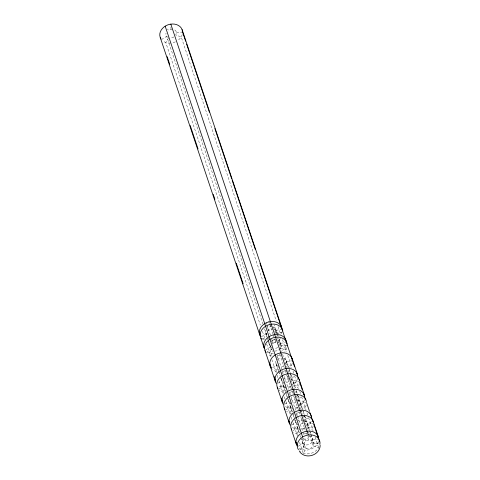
<?xml version="1.0" encoding="UTF-8"?>
<svg xmlns="http://www.w3.org/2000/svg" width="480" height="480" viewBox="0 0 480 480"><rect width="100%" height="100%" fill="white"/><g stroke="black" fill="none" stroke-linecap="round" stroke-linejoin="round"><path stroke-width="0.36" stroke-dasharray="2.4 1.8" d="M174.768 29.958A5.358 4.278 -18.5 0 1 176.418 32.814L175.788 35.082L181.194 36.888L276.204 320.85M273.186 326.868A5.358 4.278 -18.5 0 1 275.946 330.27L275.316 332.538L280.044 334.116M276.678 334.026L276.816 332.88L274.134 324.858M277.548 339.918A5.358 4.278 -18.5 0 1 280.308 343.314L279.684 345.582L281.694 351.594M283.662 358.182A5.358 4.278 -18.5 0 1 286.422 361.578L285.792 363.846A5.358 4.278 -18.5 0 1 284.988 364.86M290.01 374.376A5.358 4.278 -18.5 0 1 291.66 377.238L291.03 379.5L296.436 381.306M290.646 379.056A5.358 4.278 -18.5 0 1 293.406 382.452L292.776 384.72L298.182 386.526M296.994 395.25A5.358 4.278 -18.5 0 1 298.644 398.112L298.014 400.374A5.358 4.278 -18.5 0 1 297.21 401.388M297.63 399.93A5.358 4.278 -18.5 0 1 300.39 403.326L299.76 405.594A5.358 4.278 -18.5 0 1 298.956 406.608M303.978 416.124A5.358 4.278 -18.5 0 1 305.628 418.986L304.998 421.248A5.358 4.278 -18.5 0 1 304.194 422.262M304.614 420.804A5.358 4.278 -18.5 0 1 307.374 424.2L306.744 426.468L312.15 428.274M308.568 436.2A5.358 4.278 -18.5 0 1 312.612 439.86L311.982 442.122A5.358 4.278 -18.5 0 1 304.854 444.696L301.944 449.508M274.71 351.024A5.358 4.278 -18.5 0 0 280.554 348.192L281.184 345.924L278.682 338.442M168.66 37.656L165.75 42.462L260.286 325.008M267.972 339.522L269.064 337.722M269.64 352.962L272.19 348.756M270.516 355.572L273.426 350.766M275.754 371.226L278.664 366.42M280.992 386.886L283.902 382.074M282.738 392.1L285.648 387.294M287.976 407.76L290.886 402.948M289.722 412.974L292.632 408.168M294.96 428.634L297.87 423.822M296.706 433.848L299.616 429.042M161.454 39.594L166.68 36.33A5.358 4.278 -18.5 0 1 166.038 33.108M260.982 337.044L266.208 333.786A5.358 4.278 -18.5 0 1 265.566 330.564M262.44 339.294L267.084 336.396A5.358 4.278 -18.5 0 1 266.442 333.174M265.35 350.094L270.576 346.83A5.358 4.278 -18.5 0 1 269.934 343.608M266.22 352.704L271.446 349.44A5.358 4.278 -18.5 0 1 271.296 345.102M272.622 367.632L276.684 365.094A5.358 4.278 -18.5 0 1 276.042 361.872M277.86 383.286L281.922 380.754L282.792 381.534M279.024 388.872L283.668 385.968A5.358 4.278 -18.5 0 1 283.026 382.746M284.844 404.16L288.906 401.628A5.358 4.278 -18.5 0 1 288.264 398.406M286.008 409.746L290.652 406.842A5.358 4.278 -18.5 0 1 290.502 402.504M291.828 425.034L295.89 422.502L296.76 423.282M292.992 430.62L297.636 427.716A5.358 4.278 -18.5 0 1 296.994 424.494M298.23 446.274L302.874 443.376A5.358 4.278 -18.5 0 1 303.528 438.018M299.508 450.084L304.152 447.186A5.358 4.278 -18.5 0 1 305.868 440.988L304.59 437.178M267.732 331.038A5.358 4.278 -18.5 0 1 268.8 330.198L271.404 329.256A5.358 4.278 -18.5 0 1 272.772 329.22M277.338 359.742A5.358 4.278 -18.5 0 1 278.4 358.902L281.01 357.96M172.374 29.154A5.358 4.278 -18.5 0 0 171.006 29.196L168.396 30.138L167.478 29.004M271.902 326.61A5.358 4.278 -18.5 0 0 270.534 326.646L267.924 327.588L267.006 326.46M275.724 340.854L275.772 342.306L273.162 343.248A5.358 4.278 -18.5 0 0 272.1 344.088M289.362 378.792A5.358 4.278 -18.5 0 0 287.994 378.834L285.384 379.776L284.004 378.078M303.33 420.54A5.358 4.278 -18.5 0 0 301.962 420.582L299.352 421.524L297.516 419.256M176.418 32.814L182.556 31.974M275.946 330.27L282.078 329.43M282.27 332.13L276.816 332.88A5.358 4.278 -18.5 0 0 274.056 329.478M280.308 343.314L285.762 342.564M287.316 345.084L281.184 345.924A5.358 4.278 -18.5 0 0 278.424 342.522M286.422 361.578L291.876 360.834M291.66 377.238L295.752 376.674M293.406 382.452L298.86 381.708M298.644 398.112L302.736 397.548M300.39 403.326L305.844 402.582M305.628 418.986L309.72 418.422M307.374 424.2L312.828 423.456M312.612 439.86L317.382 439.2M319.344 442.92L313.89 443.664A5.358 4.278 -18.5 0 0 308.478 440.046L307.2 436.236M276.864 335.37L280.242 336.498M279.684 345.582L285.084 347.388M280.554 348.192L285.96 349.998M285.792 363.846L291.198 365.652M298.014 400.374L303.42 402.18M299.76 405.594L305.166 407.4M304.998 421.248L310.404 423.054M311.982 442.122L317.388 443.928M318.15 448.506A11.61 9.276 -18.5 0 0 318.66 447.738L313.26 445.932A5.358 4.278 -18.5 0 1 306.132 448.506L303.216 453.318L299.436 442.02M272.556 348.156L270.576 346.83M304.854 444.696L302.874 443.376M167.55 37.116L166.68 36.33L262.884 323.844M266.208 333.786L267.078 334.572M272.316 350.226L271.446 349.44L268.014 339.18M276.684 365.094L277.554 365.88M283.668 385.968L284.538 386.754M288.906 401.628L289.776 402.408M290.652 406.842L291.522 407.628M297.636 427.716L298.506 428.502M267.42 328.5L268.8 330.198M271.368 339.504L272.292 340.638L273.162 343.248L271.782 341.544M276.558 356.634L278.4 358.902M281.796 372.288L283.182 373.992M289.242 393.732L290.166 394.866M290.988 398.952L292.368 400.65L294.978 399.708L294.9 397.536M295.77 414.036L297.15 415.74M303.564 438.156L305.868 440.988L308.478 440.046L308.352 436.428M278.106 326.532L280.722 334.338A11.61 9.276 -18.5 0 0 281.964 331.086M282.522 339.732L286.638 352.038M287.778 355.44L291.876 367.692M293.016 371.094L293.7 373.14M294.612 375.864L298.866 388.566M299.772 391.29L300.684 394.014M301.596 396.738L306.078 410.124M306.984 412.842L307.668 414.888M308.58 417.612L313.062 430.998M315.108 437.124L318.66 447.738M275.724 329.172L277.998 335.952M278.928 338.736L280.962 344.826M286.2 360.48L291.444 376.134M293.19 381.354L295.464 388.164M296.376 390.882L297.288 393.606M297.516 394.29L298.428 397.008M300.174 402.228L302.448 409.038M302.676 409.716L304.272 414.48M304.5 415.164L305.412 417.882M307.158 423.102L309.432 429.912M309.66 430.59L312.396 438.756M285.114 357.666L288.924 369.066M289.152 369.75L290.52 373.83M290.748 374.514L295.23 387.9M296.136 390.624L297.504 394.704M297.732 395.388L310.566 433.734M310.788 434.412L313.89 443.664L313.26 445.932L308.568 431.916M273.51 327.126L275.754 333.84M276.654 336.534L279.45 344.886M282.606 354.318L288.756 372.696M289.89 376.098L294.372 389.484M294.6 390.168L296.196 394.932M296.424 395.61L300.9 408.996M301.128 409.68L302.724 414.444M302.952 415.122L307.656 429.192M268.722 321.24L269.4 323.268M269.628 323.946L273.036 334.128M273.27 334.824L275.772 342.306M279.702 354.048L284.196 367.488M285.108 370.212L286.02 372.936M286.686 374.922L293.232 394.488L293.154 392.316M293.67 395.796L299.988 414.684M300.87 417.318L305.154 430.11M306.06 432.834L306.516 434.196M266.118 322.182L266.796 324.21M267.018 324.888L270.426 335.07M277.092 354.99L282.048 369.792M282.276 370.47L283.638 374.556M284.292 376.512L288.576 389.304M289.488 392.028L290.622 395.43M291.06 396.738L295.56 410.178M296.472 412.902L297.378 415.626M297.606 416.304L303.912 435.138M302.808 438.57L306.132 448.506L304.152 447.186L301.512 439.29M264.546 328.818L267.084 336.396M275.376 361.182L278.508 370.542M278.736 371.22L280.098 375.306M281.01 378.03L285.492 391.416M285.72 392.094L287.316 396.858M287.538 397.542L292.476 412.29M292.704 412.968L294.3 417.732M294.528 418.416L299.46 433.164M265.644 332.808L266.982 336.81M267.216 337.506L267.918 339.594M268.146 340.29L270.882 348.468M276.12 364.122L278.4 370.926M278.628 371.61L280.224 376.374M280.452 377.052L281.358 379.776M283.104 384.996L285.384 391.8M286.296 394.524L286.98 396.564M287.892 399.288L288.348 400.65M290.094 405.87L292.14 411.996M293.052 414.72L293.964 417.438M294.876 420.162L295.332 421.524M297.078 426.744L299.124 432.87M300.036 435.594L300.492 436.956M300.72 437.634L302.316 442.398M262.422 331.398L265.038 339.21M266.616 343.92L270.972 356.934M271.878 359.658L276.21 372.588M277.116 375.312L278.028 378.036M278.94 380.76L283.194 393.462M284.328 396.87L285.012 398.91M285.924 401.634L290.178 414.336M291.09 417.06L291.996 419.784M292.908 422.508L297.39 435.894M301.914 419.136L301.962 420.582M287.892 375.936L287.994 378.834M286.146 370.722L286.2 372.168M270.48 325.2L270.534 326.646M170.928 27.024L171.006 29.196M316.92 449.934A11.61 9.276 -18.5 0 1 302.364 452.988M318.444 441.504A11.61 9.276 -18.5 0 1 310.14 449.424A11.61 9.276 -18.5 0 1 298.836 447.822M297.678 378.048A11.61 9.276 -18.5 0 1 293.208 384.768M290.61 386.262A11.61 9.276 -18.5 0 1 286.734 387.366M285.738 387.462A11.61 9.276 -18.5 0 1 277.884 385.2M292.254 363.228A11.61 9.276 -18.5 0 1 289.452 367.848M285.372 370.608A11.61 9.276 -18.5 0 1 282.486 371.538M276.648 371.484A11.61 9.276 -18.5 0 1 272.646 369.546M283.926 365.7A5.358 4.278 -18.5 0 1 279.948 366.684M289.164 381.354A5.358 4.278 -18.5 0 1 286.554 382.296M281.922 380.754A5.358 4.278 -18.5 0 1 281.142 378.678M287.016 347.568A11.61 9.276 -18.5 0 1 284.868 351.492M280.134 354.948A11.61 9.276 -18.5 0 1 277.248 355.878M271.41 355.83A11.61 9.276 -18.5 0 1 268.104 354.402M274.896 339.294A11.61 9.276 -18.5 0 1 271.014 340.398M264.42 339.594A11.61 9.276 -18.5 0 1 262.17 338.232M182.25 34.458A11.61 9.276 -18.5 0 1 177.966 40.344M175.368 41.838A11.61 9.276 -18.5 0 1 171.492 42.942M170.496 43.044A11.61 9.276 -18.5 0 1 162.642 40.776M173.922 36.936A5.358 4.278 -18.5 0 1 171.312 37.878M313.206 425.85A11.61 9.276 -18.5 0 1 311.058 429.774M306.324 433.23A11.61 9.276 -18.5 0 1 303.438 434.16M297.6 434.106A11.61 9.276 -18.5 0 1 293.598 432.168M304.878 428.322A5.358 4.278 -18.5 0 1 300.9 429.306M311.19 421.452A11.61 9.276 -18.5 0 1 307.176 426.516M304.578 428.01A11.61 9.276 -18.5 0 1 301.692 428.94M298.716 429.24A11.61 9.276 -18.5 0 1 291.852 426.948M303.132 423.102A5.358 4.278 -18.5 0 1 299.154 424.086M295.89 422.502A5.358 4.278 -18.5 0 1 295.11 420.426M304.476 399.756A11.61 9.276 -18.5 0 1 299.37 406.194M297.594 407.136A11.61 9.276 -18.5 0 1 294.708 408.066M291.732 408.366A11.61 9.276 -18.5 0 1 284.868 406.074M299.424 383.268A11.61 9.276 -18.5 0 1 297.09 388.026M292.356 391.482A11.61 9.276 -18.5 0 1 288.48 392.58M283.632 392.358A11.61 9.276 -18.5 0 1 279.006 389.85M296.148 402.228A5.358 4.278 -18.5 0 1 292.17 403.212M290.91 386.574A5.358 4.278 -18.5 0 1 286.932 387.558M297.894 407.448A5.358 4.278 -18.5 0 1 293.916 408.432M306.222 404.976A11.61 9.276 -18.5 0 1 304.074 408.9M301.938 410.856A11.61 9.276 -18.5 0 1 301.116 411.414M299.34 412.356A11.61 9.276 -18.5 0 1 296.454 413.286M291.546 413.424A11.61 9.276 -18.5 0 1 286.614 411.294M286.14 344.964A11.61 9.276 -18.5 0 1 281.856 350.844M273.396 353.574A11.61 9.276 -18.5 0 1 266.538 351.282M277.812 347.436A5.358 4.278 -18.5 0 1 275.202 348.378M271.224 341.478A5.358 4.278 -18.5 0 1 272.292 340.638L274.896 339.696A5.358 4.278 -18.5 0 1 276.264 339.654M280.5 338.448A11.61 9.276 -18.5 0 1 278.364 340.41M275.766 341.904A11.61 9.276 -18.5 0 1 272.88 342.834M269.904 343.134A11.61 9.276 -18.5 0 1 267.972 342.972"/><path stroke-width="0.72" d="M320.196 445.392C319.854 455.268 305.868 459.774 299.832 451.956M182.082 29.592L281.604 327.048M292.086 358.356L297.324 374.01M299.07 379.23L304.308 394.884M313.038 420.978L318.276 436.632M182.556 31.974L185.64 41.202M186.594 44.04L209.394 112.194M214.86 128.52L231.726 178.926M232.2 180.342L255.24 249.204M259.992 263.406L281.844 328.716M282.738 331.386L282.078 329.43A11.61 9.276 -18.5 0 0 267.9 322.146A11.61 9.276 -18.5 0 0 260.502 336.384M282.954 332.034L287.1 344.43M292.332 360.06L287.316 345.084A11.61 9.276 -18.5 0 1 287.304 345.906M292.554 360.738L294.606 366.864M296.43 372.312L297.57 375.714M297.798 376.392L298.452 378.348M299.766 382.29L302.274 389.778M303.186 392.502L304.782 397.266A11.61 9.276 -18.5 0 0 290.598 389.982A11.61 9.276 -18.5 0 0 283.2 404.22M304.998 397.92L305.652 399.876M306.528 402.486L309.486 411.336M309.942 412.698L311.538 417.462M311.766 418.14L312.858 421.404M313.74 424.038L318.75 439.014A11.61 9.276 -18.5 0 0 304.566 431.73A11.61 9.276 -18.5 0 0 297.168 445.968M318.96 439.65L319.596 441.558M170.826 24.126L308.298 434.982M165.174 26.172L302.646 437.022M167.16 56.628L169.77 64.44M190.2 125.49L198.036 148.92M213.24 194.352L214.902 199.32M236.28 263.214L243.168 283.8M259.32 332.076L260.034 334.206M269.868 363.594L271.458 368.358M274.194 376.524L275.79 381.288M281.406 398.082L283.002 402.846M289.074 420.996L289.758 423.036M296.286 442.548L296.97 444.594M160.236 37.482L259.764 334.932M264.132 347.982L260.64 337.542A11.61 9.276 -18.5 0 1 269.256 324.606A11.61 9.276 -18.5 0 1 282.882 331.224M265.002 350.592L275.478 381.9M277.224 387.12L282.468 402.774M284.214 407.994L289.452 423.648M291.198 428.868L296.436 444.522M298.44 449.778A11.61 9.276 -18.5 0 1 306.816 435.264A11.61 9.276 -18.5 0 1 319.908 444.48M300.114 451.632A11.61 9.276 -18.5 0 1 299.484 451.062M276.216 383.346A11.61 9.276 -18.5 0 1 283.134 369.276A11.61 9.276 -18.5 0 1 297.72 375.582M270.978 367.692A11.61 9.276 -18.5 0 1 277.896 353.622A11.61 9.276 -18.5 0 1 292.482 359.922M265.74 352.038A11.61 9.276 -18.5 0 1 272.658 337.962A11.61 9.276 -18.5 0 1 287.244 344.268M160.974 38.928A11.61 9.276 -18.5 0 1 167.892 24.852A11.61 9.276 -18.5 0 1 182.484 31.158M291.522 429.606A11.61 9.276 -18.5 0 1 299.328 416.076A11.61 9.276 -18.5 0 1 313.44 422.544M290.184 425.094A11.61 9.276 -18.5 0 1 297.102 411.024A11.61 9.276 -18.5 0 1 311.694 417.33M284.946 409.44A11.61 9.276 -18.5 0 1 291.864 395.37A11.61 9.276 -18.5 0 1 306.456 401.67M277.962 388.566A11.61 9.276 -18.5 0 1 284.88 374.496A11.61 9.276 -18.5 0 1 299.472 380.796M264.456 348.72A11.61 9.276 -18.5 0 1 272.748 335.046A11.61 9.276 -18.5 0 1 286.446 342.474M261.372 338.988A11.61 9.276 -18.5 0 1 260.964 338.286"/></g></svg>
